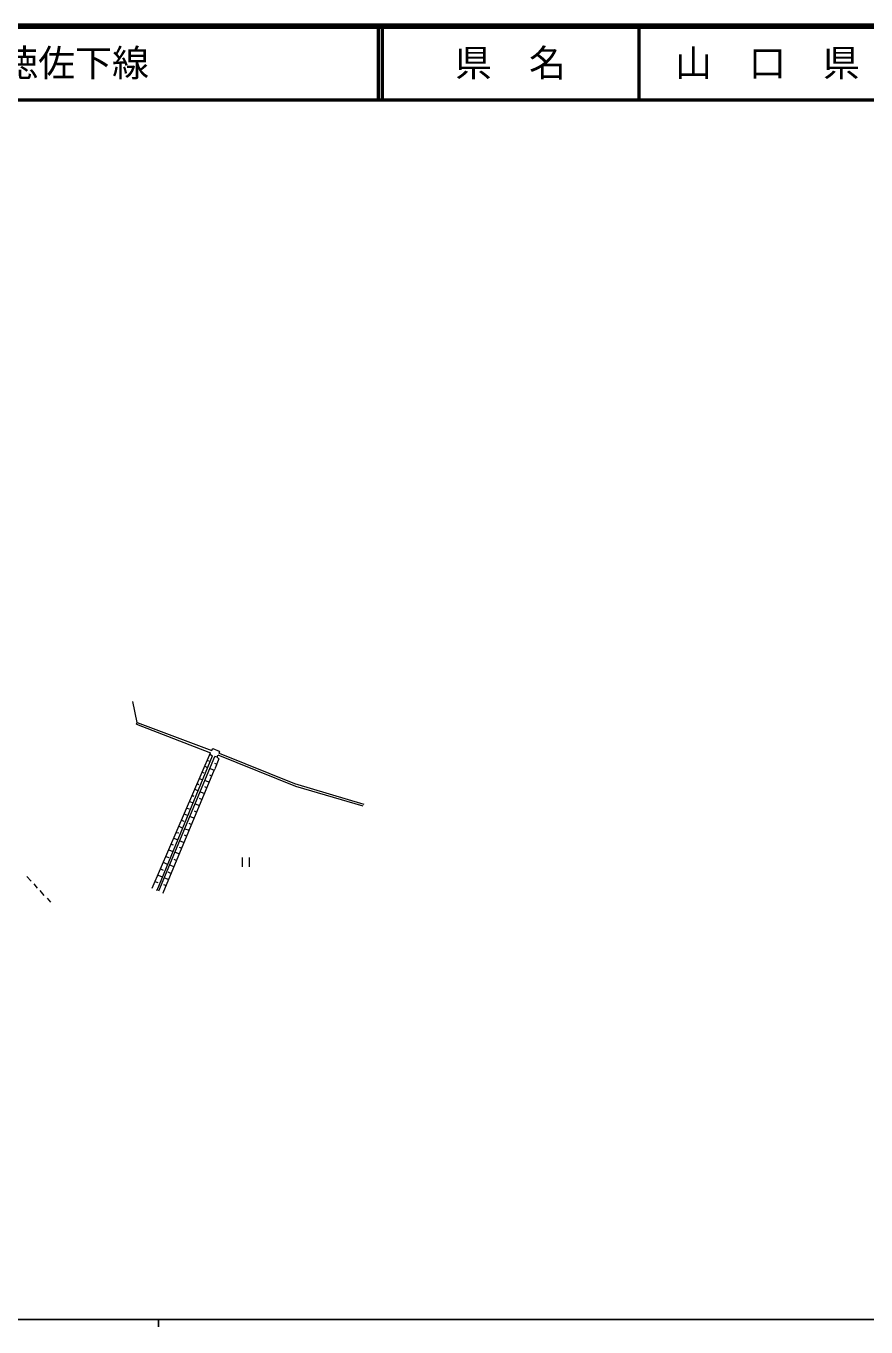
# Model space of a CAD drawing. Units: millimetres, scale not verified. Extents: x 40000 to 680000, y 20000 to 380000.
# Drawn here: x 250096 to 363711, y 204000 to 380000 of the extents above; entities that cross this region are included whole.
import ezdxf
from ezdxf.enums import TextEntityAlignment as Align

# ---------------------------------------------------------------- set-up
doc = ezdxf.new("R2010")
doc.units = ezdxf.units.MM
doc.header["$LTSCALE"] = 1000
for name, color, linetype, lineweight in [('M-BGD', 7, 'Continuous', 13), ('M-TTL', 2, 'Continuous', 140), ('M-TTL-BAND', 7, 'Continuous', 25), ('M-TTL-LINE', 7, 'Continuous', 50)]:
    doc.layers.add(name, color=color, linetype=linetype, lineweight=lineweight)
doc.layers.add('M-TTL-TXT', color=7, linetype='Continuous')
doc.styles.add('ＭＳ ゴシック', font='')
doc.styles.get('ＭＳ ゴシック').set_extended_font_data('MS Gothic')

msp = doc.modelspace()

# ---------------------------------------------------------------- linework, layer by layer
at = {"layer": 'M-BGD'}
for p, q in [((265033, 285560), (275049, 281678)), ((265124, 285782), (275230, 281986)), ((267158, 263380), (275039, 281662)), ((275230, 281986), (275319, 282222)), ((275319, 282222), (275374, 282256)), ((275374, 282256), (276219, 281890)), ((276268, 281809), (276159, 281681)), ((276159, 281681), (276224, 281627)), ((276219, 281890), (276268, 281809)), ((276224, 281627), (286395, 277519)), ((267833, 263097), (275334, 281278)), ((268081, 262992), (275646, 281159)), ((274264, 279868), (274667, 279661)), ((274589, 280620), (274853, 280580)), ((274956, 281472), (275334, 281278)), ((275582, 280285), (275895, 280130)), ((275956, 281072), (275646, 281159)), ((276168, 280845), (275687, 279580)), ((275956, 281072), (276040, 281378)), ((275956, 281072), (276168, 280845)), ((276033, 281383), (286540, 277167)), ((268657, 262750), (275610, 279422)), ((273544, 278199), (273984, 278005)), ((273923, 279078), (274136, 278989)), ((274902, 278675), (275234, 278519)), ((274980, 279544), (275568, 279322)), ((275704, 279540), (275610, 279422)), ((272925, 276749), (273369, 276516)), ((273246, 277509), (273481, 277410)), ((273673, 276414), (274266, 276190)), ((274238, 277132), (274574, 276931)), ((274305, 277917), (274892, 277696)), ((286395, 277519), (295810, 274740)), ((286540, 277167), (295661, 274497)), ((272202, 275090), (272706, 274909)), ((272572, 275930), (272794, 275830)), ((272994, 274764), (273569, 274547)), ((273519, 275547), (273919, 275369)), ((271477, 273411), (271998, 273191)), ((271829, 274180), (272149, 274076)), ((272276, 273054), (272867, 272854)), ((272839, 273809), (273204, 273657)), ((270755, 271738), (271296, 271489)), ((271121, 272551), (271441, 272447)), ((271593, 271411), (272172, 271203)), ((272134, 272166), (272501, 271985)), ((269727, 269333), (270018, 269220)), ((270081, 270148), (270642, 269904)), ((270397, 270908), (270754, 270867)), ((270909, 269771), (271492, 269562)), ((271478, 270591), (271844, 270411)), ((268995, 267661), (269394, 267519)), ((269388, 268571), (270009, 268337)), ((270262, 268241), (270851, 268019)), ((270816, 268909), (271163, 268770)), ((279331, 267529), (279331, 266229)), ((280306, 266229), (280306, 267529)), ((268275, 265958), (268644, 265795)), ((268656, 266876), (269268, 266575)), ((269552, 266514), (270131, 266270)), ((270075, 267281), (270465, 267090)), ((250211, 264962), (250797, 264322)), ((267534, 264276), (267945, 264129)), ((267904, 265133), (268574, 264893)), ((268820, 264758), (269408, 264547)), ((269293, 265557), (269736, 265356)), ((251148, 263950), (251618, 263379)), ((251951, 263036), (252505, 262388)), ((267703, 263151), (267852, 263098)), ((268540, 262799), (268664, 262755)), ((268697, 263873), (269068, 263729)), ((252935, 262004), (253421, 261473))]:
    msp.add_line(p, q, dxfattribs=at)
msp.add_lwpolyline([(265033, 285560), (265124, 285782), (264533, 288605)], dxfattribs=at)
at = {"layer": 'M-TTL'}
msp.add_line((680000, 380000), (40000, 380000), dxfattribs=at)
at = {"layer": 'M-TTL-BAND'}
for p, q in [((40000, 205000), (579000, 205000)), ((268000, 205000), (268000, 204000))]:
    msp.add_line(p, q, dxfattribs=at)
at = {"layer": 'M-TTL-LINE'}
for p, q in [((297750, 380000), (297750, 370000)), ((298250, 380000), (298250, 370000)), ((333000, 380000), (333000, 370000)), ((40000, 370000), (680000, 370000))]:
    msp.add_line(p, q, dxfattribs=at)

# ---------------------------------------------------------------- texts
at = {"layer": 'M-TTL-TXT', "style": 'ＭＳ ゴシック'}
msp.add_text('一般県道篠目徳佐下線', height=3666, dxfattribs=at).set_placement((216734, 375000), align=Align.MIDDLE_LEFT)
for s, p in [('県\u3000名', (315625, 375000)), ('山\u3000口\u3000県', (350375, 375000))]:
    msp.add_text(s, height=3666, dxfattribs=at).set_placement(p, align=Align.MIDDLE_CENTER)

doc.saveas('drawing.dxf')
